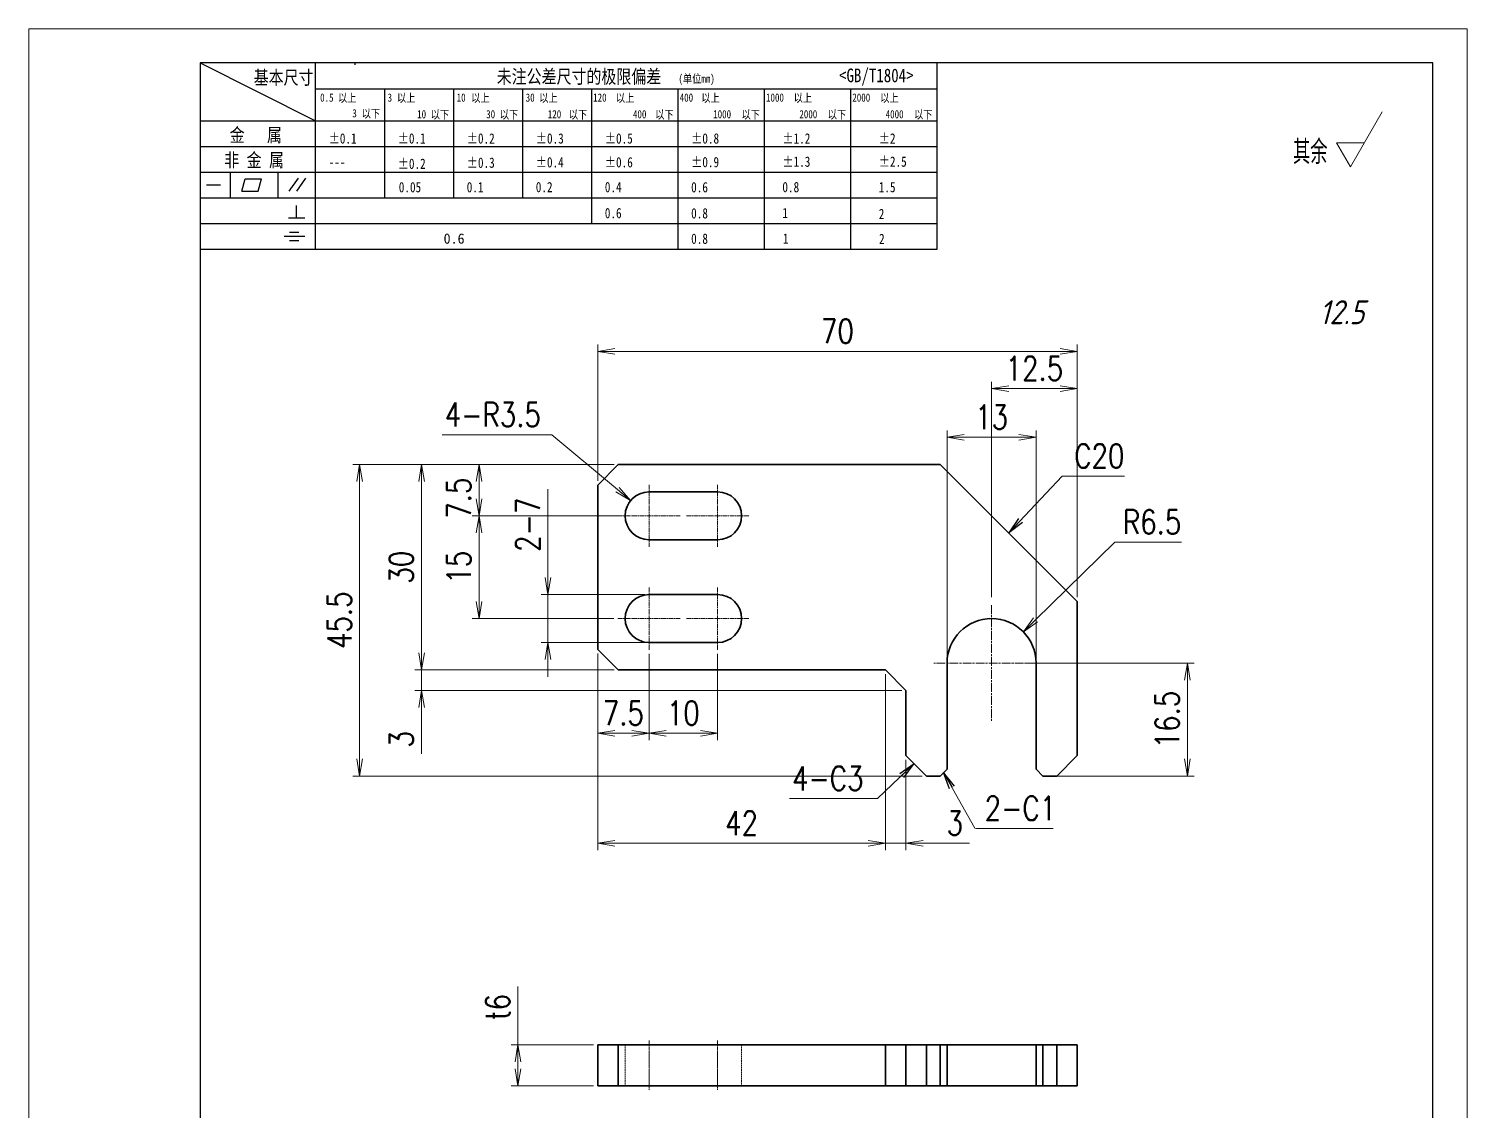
# Model space of a CAD drawing. Header units: millimetres. Extents: x -49992 to 104182, y -50696 to 36476.
# Drawn here: x -49571.8 to -49361.8, y 35798 to 35956 of the extents above; entities that cross this region are included whole.
import ezdxf
from ezdxf.enums import TextEntityAlignment as Align

# ---------------------------------------------------------------- set-up
doc = ezdxf.new("R2010")
doc.units = ezdxf.units.MM
doc.header["$LTSCALE"] = 0.5
for name, pattern in [('AM_ISO02W050x2', [3.75, 3, -0.75]), ('AM_ISO08W050x2', [9, 6, -0.75, 1.5, -0.75]), ('DOT2', [0.125, 0, -0.125])]:
    doc.linetypes.add(name, pattern=pattern)
for name, color, linetype, lineweight in [('中心线', 2, 'AM_ISO08W050x2', 18), ('图框', 7, 'Continuous', 18), ('标注线', 3, 'Continuous', 18), ('虚线', 1, 'AM_ISO02W050x2', 18)]:
    doc.layers.add(name, color=color, linetype=linetype, lineweight=lineweight)
doc.layers.add('图\\M+19E79\\M+195B6\\M+18E9A', color=7, linetype='Continuous')
doc.layers.add('打印-禁用', color=7, linetype='Continuous', lineweight=15, plot=False)
doc.styles.add('DIM', font='romans.shx', dxfattribs={"width": 0.8, "bigfont": 'bigfont.shx'})
doc.styles.add('国标', font='simfang.ttf', dxfattribs={"width": 0.8})
doc.styles.add('机械长仿宋', font='gbenor.shx', dxfattribs={"height": 1, "bigfont": 'gbcbig.shx'})
doc.dimstyles.new('DEH 1-1', dxfattribs={"dimtxt": 3.5, "dimasz": 2.5, "dimexe": 1, "dimexo": 0.625, "dimgap": 1.2, "dimtad": 1, "dimtoh": 1, "dimdsep": 46, "dimtxsty": 'DIM', "dimblk": 'OPEN', "dimcen": 0, "dimclrd": 8, "dimclre": 8, "dimclrt": 2, "dimazin": 2, "dimtfac": 0.5, "dimtmove": 0, "dimatfit": 3, "dimldrblk": 'OPEN', "dimfxl": 0, "dimtolj": 2, "dimlwd": 18, "dimlwe": 18, "dimarcsym": 0})
doc.dimstyles.new('DEH 1-1$0', dxfattribs={"dimtxt": 3.5, "dimasz": 2.5, "dimexe": 1, "dimexo": 0.625, "dimgap": 1.2, "dimtad": 1, "dimzin": 9, "dimdsep": 46, "dimtxsty": 'DIM', "dimblk": 'OPEN', "dimcen": 0, "dimclrd": 8, "dimclre": 8, "dimclrt": 2, "dimazin": 2, "dimtfac": 0.5, "dimtmove": 0, "dimatfit": 3, "dimldrblk": 'OPEN', "dimfxl": 0, "dimtolj": 2, "dimlwd": 18, "dimlwe": 18, "dimarcsym": 0})
doc.dimstyles.new('DEH 1-1$4', dxfattribs={"dimtxt": 3.5, "dimasz": 2.5, "dimexe": 1, "dimexo": 0.625, "dimgap": 1.2, "dimtad": 1, "dimtoh": 1, "dimdsep": 46, "dimtxsty": 'DIM', "dimblk": 'OPEN', "dimcen": 0, "dimclrd": 8, "dimclre": 8, "dimclrt": 2, "dimazin": 2, "dimtfac": 0.5, "dimtofl": 0, "dimtmove": 0, "dimatfit": 3, "dimldrblk": 'OPEN', "dimfxl": 0, "dimtolj": 2, "dimlwd": 18, "dimlwe": 18, "dimarcsym": 0})

# ---------------------------------------------------------------- blocks, each defined once
blk = doc.blocks.new('GZDEH零件A4图框V01版')
at = {"layer": '图\\M+19E79\\M+195B6\\M+18E9A', "linetype": 'Continuous'}
for p, q in [((25, 292), (25, 13.5)), ((205, 292), (25, 292)), ((205, 13.5), (205, 292))]:
    blk.add_line(p, q, dxfattribs=at)
at = {"layer": '图\\M+19E79\\M+195B6\\M+18E9A', "color": 9}
for p, q in [((25, 292), (41.88, 283.54)), ((41.88, 264.79), (41.88, 292)), ((47.66, 291.75), (47.66, 292)), ((132.6, 264.79), (132.6, 292)), ((41.88, 288.22), (132.6, 288.22)), ((51.96, 272.29), (51.96, 288.22)), ((62.04, 272.29), (62.04, 288.22)), ((72.12, 272.29), (72.12, 288.22)), ((82.2, 268.54), (82.2, 288.22)), ((94.8, 264.79), (94.8, 288.22)), ((107.4, 264.79), (107.4, 288.22)), ((120, 264.79), (120, 288.22)), ((25, 283.54), (132.6, 283.54)), ((25, 279.79), (132.6, 279.79)), ((25, 276.04), (132.6, 276.04)), ((29.43, 272.34), (29.43, 276.04)), ((36.42, 272.34), (36.42, 276.04)), ((38.03, 273.3), (39.36, 275.16)), ((39.11, 273.3), (40.45, 275.16)), ((25.94, 274.19), (28, 274.19)), ((31.1, 273.3), (31.58, 275.09)), ((31.1, 273.3), (33.51, 273.3)), ((31.58, 275.09), (33.99, 275.09)), ((33.51, 273.3), (33.99, 275.09)), ((25, 272.29), (132.6, 272.29)), ((39.09, 269.41), (39.09, 271.18)), ((37.93, 269.41), (40.32, 269.41)), ((25, 268.54), (132.6, 268.54)), ((38.08, 267.29), (39.43, 267.29)), ((25, 264.79), (132.6, 264.79)), ((37.3, 266.69), (40.28, 266.69)), ((38.08, 266.09), (39.44, 266.09))]:
    blk.add_line(p, q, dxfattribs=at)
at = {"layer": '打印-禁用', "linetype": 'Continuous'}
for p, q in [((0, 297), (0, 0)), ((210, 297), (0, 297)), ((210, 297), (210, 0))]:
    blk.add_line(p, q, dxfattribs=at)
at = {"layer": '图\\M+19E79\\M+195B6\\M+18E9A', "color": 9, "style": '国标', "width": 0.8}
for s, height, p in [('基本尺寸', 2, (32.84, 288.88)), ('未注公差尺寸的极限偏差', 2, (68.32, 289.02)), ('<GB/T1804>', 2, (118.29, 289.19)), ('30', 1.2, (72.55, 286.35)), ('金   属', 2, (29.33, 280.48)), ('±0.1', 1.5, (43.78, 280.23)), ('±0.1', 1.5, (53.86, 280.23)), ('±0.2', 1.5, (63.94, 280.23)), ('±0.3', 1.5, (74.02, 280.23)), ('±0.5', 1.5, (84.1, 280.23)), ('±0.8', 1.5, (96.7, 280.23)), ('±1.2', 1.5, (110.02, 280.23)), ('±2', 1.5, (124.09, 280.23)), ('非 金 属', 2, (28.53, 276.82)), ('---', 1.5, (43.78, 276.81)), ('±0.2', 1.5, (53.86, 276.54)), ('±0.3', 1.5, (63.94, 276.69)), ('±0.4', 1.5, (74.02, 276.75)), ('±0.6', 1.5, (84.1, 276.75)), ('±0.9', 1.5, (96.7, 276.78)), ('±1.3', 1.5, (110.02, 276.84)), ('±2.5', 1.5, (124.09, 276.85)), ('0.1', 1.5, (63.94, 273.12)), ('0.2', 1.5, (74.02, 273.13)), ('0.4', 1.5, (84.1, 273.13)), ('0.6', 1.5, (96.7, 273.11)), ('0.8', 1.5, (110.02, 273.13)), ('1.5', 1.5, (124.09, 273.12)), ('0.6', 1.5, (84.1, 269.33)), ('0.8', 1.5, (96.7, 269.3)), ('1', 1.5, (110.02, 269.34)), ('2', 1.5, (124.09, 269.2)), ('0.8', 1.5, (96.7, 265.59)), ('1', 1.5, (110.1, 265.6)), ('2', 1.5, (124.13, 265.57))]:
    blk.add_text(s, height=height, dxfattribs=at).set_placement(p)
at = {"layer": '图\\M+19E79\\M+195B6\\M+18E9A', "color": 9, "lineweight": 15, "style": '国标', "width": 0.8}
for s, p in [('0.5', (42.54, 286.35)), ('以上', (45.15, 286.3)), ('3', (52.39, 286.35)), ('以上', (53.76, 286.3)), ('10', (62.47, 286.35)), ('以上', (64.6, 286.3)), ('以上', (74.53, 286.3)), ('120', (82.39, 286.35)), ('以上', (85.72, 286.3)), ('400', (95.03, 286.35)), ('以上', (98.19, 286.3)), ('1000', (107.63, 286.35)), ('以上', (111.67, 286.3)), ('2000', (120.23, 286.35)), ('以上', (124.31, 286.3)), ('3', (47.24, 284.06)), ('以下', (48.61, 284.01)), ('10', (56.7, 283.92)), ('以下', (58.69, 283.87)), ('30', (66.78, 283.92)), ('以下', (68.77, 283.87)), ('120', (75.77, 283.92)), ('以下', (78.85, 283.87)), ('400', (88.21, 283.92)), ('以下', (91.45, 283.87)), ('1000', (99.92, 283.92)), ('以下', (104.05, 283.87)), ('2000', (112.5, 283.92)), ('以下', (116.65, 283.87)), ('4000', (125.1, 283.92)), ('以下', (129.25, 283.87))]:
    blk.add_text(s, height=1.2, dxfattribs=at).set_placement(p)
at = {"layer": '图\\M+19E79\\M+195B6\\M+18E9A', "color": 9, "lineweight": 13, "style": '国标'}
blk.add_text('0.6', height=1.5, dxfattribs=at).set_placement((60.56, 265.61))
at = {"layer": '图\\M+19E79\\M+195B6\\M+18E9A', "color": 9, "lineweight": 15, "insert": (94.85, 290.31), "char_height": 1.2, "width": 8.7957, "attachment_point": 1, "style": '国标'}
blk.add_mtext('(单位mm)', dxfattribs=at)
at = {"layer": '图\\M+19E79\\M+195B6\\M+18E9A', "color": 9, "insert": (54.02, 273.09), "char_height": 1.5, "width": 5.1982, "attachment_point": 7, "style": '国标'}
blk.add_mtext('0.05', dxfattribs=at)
blk = doc.blocks.new('DEH A4')
at = {"layer": '图框'}
blk.add_blockref('GZDEH零件A4图框V01版', (0, 0), dxfattribs=at)
blk = doc.blocks.new('FINISHER_TR')
at = {"layer": '标注线'}
for p, q in [((0, 0), (4.62, 8)), ((-2.02, 3.5), (0, 0)), ((2.02, 3.5), (-2.02, 3.5))]:
    blk.add_line(p, q, dxfattribs=at)
at = {"layer": '标注线', "color": 2, "style": '机械长仿宋', "oblique": 15}
blk.add_attdef('0.0', text='', height=3.5, dxfattribs=at).set_placement((2.03, -24.04), align=Align.BOTTOM_RIGHT)
blk = doc.blocks.new('其余12.5')
at = {"layer": '标注线'}
blk.add_blockref('FINISHER_TR', (0, 0), dxfattribs=at).add_auto_attribs({'0.0': '12.5'})
at = {"layer": '标注线', "color": 7, "linetype": 'DOT2', "style": '机械长仿宋'}
blk.add_text('其余', height=3.5, dxfattribs=at).set_placement((-8.38, 0.4))
blk = doc.blocks.new('_Open')
at = {"color": 0, "linetype": 'ByBlock', "lineweight": -2}
for p, q in [((-1, 0.167), (0, 0)), ((-1, -0.167), (0, 0)), ((0, 0), (-1, 0))]:
    blk.add_line(p, q, dxfattribs=at)
blk = doc.blocks.new('*D111')
at = {"layer": 'Defpoints', "color": 0, "transparency": 16777216}
for p in [(-49506.01, 35884.82), (-49485.74, 35884.82), (-49485.74, 35869.82)]:
    blk.add_point(p, dxfattribs=at)
at = {"layer": '标注线', "color": 8, "lineweight": 18, "transparency": 16777216}
for p, q in [((-49486.36, 35884.82), (-49507.01, 35884.82)), ((-49506.01, 35872.32), (-49506.01, 35882.32)), ((-49486.36, 35869.82), (-49507.01, 35869.82))]:
    blk.add_line(p, q, dxfattribs=at)
at = {"layer": '标注线', "color": 8, "lineweight": 18, "transparency": 16777216, "xscale": 2.5, "yscale": 2.5, "zscale": 2.5}
for p, rotation in [((-49506.01, 35884.82), 90), ((-49506.01, 35869.82), 270)]:
    blk.add_blockref('_Open', p, dxfattribs=dict(at, rotation=rotation))
at = {"layer": '标注线', "color": 2, "transparency": 16777216, "insert": (-49508.96, 35877.32), "char_height": 3.5, "attachment_point": 5, "rotation": 90, "style": 'DIM'}
blk.add_mtext('\\A2;15', dxfattribs=at)
blk = doc.blocks.new('*D112')
at = {"layer": 'Defpoints', "color": 0, "transparency": 16777216}
for p in [(-49495.96, 35873.32), (-49481.19, 35873.32), (-49481.19, 35866.32)]:
    blk.add_point(p, dxfattribs=at)
at = {"layer": '标注线', "color": 8, "lineweight": 18, "transparency": 16777216}
for p, q in [((-49495.96, 35875.82), (-49495.96, 35888.72)), ((-49481.81, 35873.32), (-49496.96, 35873.32)), ((-49495.96, 35866.32), (-49495.96, 35873.32)), ((-49481.81, 35866.32), (-49496.96, 35866.32)), ((-49495.96, 35863.82), (-49495.96, 35861.32))]:
    blk.add_line(p, q, dxfattribs=at)
at = {"layer": '标注线', "color": 8, "lineweight": 18, "transparency": 16777216, "xscale": 2.5, "yscale": 2.5, "zscale": 2.5}
for p, rotation in [((-49495.96, 35873.32), 270), ((-49495.96, 35866.32), 90)]:
    blk.add_blockref('_Open', p, dxfattribs=dict(at, rotation=rotation))
at = {"layer": '标注线', "color": 2, "transparency": 16777216, "insert": (-49498.91, 35883.52), "char_height": 3.5, "attachment_point": 5, "rotation": 90, "style": 'DIM'}
blk.add_mtext('\\A2;{\\Fromans,bigfont|c134;2-}7', dxfattribs=at)
blk = doc.blocks.new('*D113')
at = {"layer": 'Defpoints', "color": 0, "transparency": 16777216}
for p in [(-49514.41, 35892.32), (-49485.69, 35892.32), (-49485.69, 35862.32)]:
    blk.add_point(p, dxfattribs=at)
at = {"layer": '标注线', "color": 8, "lineweight": 18, "transparency": 16777216}
for p, q in [((-49486.31, 35892.32), (-49515.41, 35892.32)), ((-49514.41, 35864.82), (-49514.41, 35889.82)), ((-49486.31, 35862.32), (-49515.41, 35862.32))]:
    blk.add_line(p, q, dxfattribs=at)
at = {"layer": '标注线', "color": 8, "lineweight": 18, "transparency": 16777216, "xscale": 2.5, "yscale": 2.5, "zscale": 2.5}
for p, rotation in [((-49514.41, 35892.32), 90), ((-49514.41, 35862.32), 270)]:
    blk.add_blockref('_Open', p, dxfattribs=dict(at, rotation=rotation))
at = {"layer": '标注线', "color": 2, "transparency": 16777216, "insert": (-49517.36, 35877.32), "char_height": 3.5, "attachment_point": 5, "rotation": 90, "style": 'DIM'}
blk.add_mtext('\\A2;30', dxfattribs=at)
blk = doc.blocks.new('*D114')
at = {"layer": 'Defpoints', "color": 0, "transparency": 16777216}
for p in [(-49523.45, 35892.32), (-49485.69, 35892.32), (-49440.69, 35846.82)]:
    blk.add_point(p, dxfattribs=at)
at = {"layer": '标注线', "color": 8, "lineweight": 18, "transparency": 16777216}
for p, q in [((-49486.31, 35892.32), (-49524.45, 35892.32)), ((-49523.45, 35849.32), (-49523.45, 35889.82)), ((-49441.31, 35846.82), (-49524.45, 35846.82))]:
    blk.add_line(p, q, dxfattribs=at)
at = {"layer": '标注线', "color": 8, "lineweight": 18, "transparency": 16777216, "xscale": 2.5, "yscale": 2.5, "zscale": 2.5}
for p, rotation in [((-49523.45, 35892.32), 90), ((-49523.45, 35846.82), 270)]:
    blk.add_blockref('_Open', p, dxfattribs=dict(at, rotation=rotation))
at = {"layer": '标注线', "color": 2, "transparency": 16777216, "insert": (-49526.4, 35869.57), "char_height": 3.5, "attachment_point": 5, "rotation": 90, "style": 'DIM'}
blk.add_mtext('\\A2;45.5', dxfattribs=at)
blk = doc.blocks.new('*D115')
at = {"layer": 'Defpoints', "color": 0, "transparency": 16777216}
for p in [(-49426.76, 35863.32), (-49402.6, 35863.32), (-49422.69, 35846.82)]:
    blk.add_point(p, dxfattribs=at)
at = {"layer": '标注线', "color": 8, "lineweight": 18, "transparency": 16777216}
for p, q in [((-49426.14, 35863.32), (-49401.6, 35863.32)), ((-49402.6, 35849.32), (-49402.6, 35860.82)), ((-49422.06, 35846.82), (-49401.6, 35846.82))]:
    blk.add_line(p, q, dxfattribs=at)
at = {"layer": '标注线', "color": 8, "lineweight": 18, "transparency": 16777216, "xscale": 2.5, "yscale": 2.5, "zscale": 2.5}
for p, rotation in [((-49402.6, 35863.32), 90), ((-49402.6, 35846.82), 270)]:
    blk.add_blockref('_Open', p, dxfattribs=dict(at, rotation=rotation))
at = {"layer": '标注线', "color": 2, "transparency": 16777216, "insert": (-49405.55, 35855.07), "char_height": 3.5, "attachment_point": 5, "rotation": 90, "style": 'DIM'}
blk.add_mtext('\\A2;16.5', dxfattribs=at)
blk = doc.blocks.new('*D116')
at = {"layer": 'Defpoints', "color": 0, "transparency": 16777216}
for p in [(-49488.69, 35908.84), (-49488.69, 35889.32), (-49418.69, 35872.32)]:
    blk.add_point(p, dxfattribs=at)
at = {"layer": '标注线', "color": 8, "lineweight": 18, "transparency": 16777216}
for p, q in [((-49488.69, 35889.95), (-49488.69, 35909.84)), ((-49421.19, 35908.84), (-49486.19, 35908.84)), ((-49418.69, 35872.95), (-49418.69, 35909.84))]:
    blk.add_line(p, q, dxfattribs=at)
at = {"layer": '标注线', "color": 8, "lineweight": 18, "transparency": 16777216, "xscale": 2.5, "yscale": 2.5, "zscale": 2.5, "rotation": 180}
blk.add_blockref('_Open', (-49488.69, 35908.84), dxfattribs=at)
at = {"layer": '标注线', "color": 8, "lineweight": 18, "transparency": 16777216, "xscale": 2.5, "yscale": 2.5, "zscale": 2.5}
blk.add_blockref('_Open', (-49418.69, 35908.84), dxfattribs=at)
at = {"layer": '标注线', "color": 2, "transparency": 16777216, "insert": (-49453.69, 35911.79), "char_height": 3.5, "attachment_point": 5, "style": 'DIM'}
blk.add_mtext('\\A2;70', dxfattribs=at)
blk = doc.blocks.new('*D117')
at = {"layer": 'Defpoints', "color": 0, "transparency": 16777216}
for p in [(-49424.69, 35896.3), (-49437.69, 35863.32), (-49424.69, 35863.32)]:
    blk.add_point(p, dxfattribs=at)
at = {"layer": '标注线', "color": 8, "lineweight": 18, "transparency": 16777216}
for p, q in [((-49437.69, 35863.95), (-49437.69, 35897.3)), ((-49435.19, 35896.3), (-49427.19, 35896.3)), ((-49424.69, 35863.95), (-49424.69, 35897.3))]:
    blk.add_line(p, q, dxfattribs=at)
at = {"layer": '标注线', "color": 8, "lineweight": 18, "transparency": 16777216, "xscale": 2.5, "yscale": 2.5, "zscale": 2.5, "rotation": 180}
blk.add_blockref('_Open', (-49437.69, 35896.3), dxfattribs=at)
at = {"layer": '标注线', "color": 8, "lineweight": 18, "transparency": 16777216, "xscale": 2.5, "yscale": 2.5, "zscale": 2.5}
blk.add_blockref('_Open', (-49424.69, 35896.3), dxfattribs=at)
at = {"layer": '标注线', "color": 2, "transparency": 16777216, "insert": (-49431.19, 35899.25), "char_height": 3.5, "attachment_point": 5, "style": 'DIM'}
blk.add_mtext('\\A2;13', dxfattribs=at)
blk = doc.blocks.new('*D118')
at = {"layer": 'Defpoints', "color": 0, "transparency": 16777216}
for p in [(-49426.55, 35867.88), (-49431.19, 35863.32)]:
    blk.add_point(p, dxfattribs=at)
at = {"layer": '标注线', "color": 8, "lineweight": 18, "transparency": 16777216}
for p, q in [((-49413.21, 35880.98), (-49424.77, 35869.63)), ((-49403.48, 35880.98), (-49413.21, 35880.98))]:
    blk.add_line(p, q, dxfattribs=at)
at = {"layer": '标注线', "color": 8, "lineweight": 18, "transparency": 16777216, "xscale": 2.5, "yscale": 2.5, "zscale": 2.5, "rotation": 224.5009175581321}
blk.add_blockref('_Open', (-49426.55, 35867.88), dxfattribs=at)
at = {"layer": '标注线', "color": 2, "transparency": 16777216, "insert": (-49407.75, 35883.93), "char_height": 3.5, "attachment_point": 5, "style": 'DIM'}
blk.add_mtext('\\A2;R6.5', dxfattribs=at)
blk = doc.blocks.new('*D119')
at = {"layer": 'Defpoints', "color": 0, "transparency": 16777216}
for p in [(-49488.69, 35865.32), (-49481.19, 35865.27), (-49481.19, 35853.07)]:
    blk.add_point(p, dxfattribs=at)
at = {"layer": '标注线', "color": 8, "lineweight": 18, "transparency": 16777216}
for p, q in [((-49488.69, 35864.7), (-49488.69, 35852.07)), ((-49481.19, 35864.65), (-49481.19, 35852.07)), ((-49486.19, 35853.07), (-49483.69, 35853.07))]:
    blk.add_line(p, q, dxfattribs=at)
at = {"layer": '标注线', "color": 8, "lineweight": 18, "transparency": 16777216, "xscale": 2.5, "yscale": 2.5, "zscale": 2.5, "rotation": 180}
blk.add_blockref('_Open', (-49488.69, 35853.07), dxfattribs=at)
at = {"layer": '标注线', "color": 8, "lineweight": 18, "transparency": 16777216, "xscale": 2.5, "yscale": 2.5, "zscale": 2.5}
blk.add_blockref('_Open', (-49481.19, 35853.07), dxfattribs=at)
at = {"layer": '标注线', "color": 2, "transparency": 16777216, "insert": (-49484.94, 35856.02), "char_height": 3.5, "attachment_point": 5, "style": 'DIM'}
blk.add_mtext('\\A2;7.5', dxfattribs=at)
blk = doc.blocks.new('*D120')
at = {"layer": 'Defpoints', "color": 0, "transparency": 16777216}
for p in [(-49481.19, 35865.27), (-49471.19, 35865.27), (-49471.19, 35853.07)]:
    blk.add_point(p, dxfattribs=at)
at = {"layer": '标注线', "color": 8, "lineweight": 18, "transparency": 16777216}
for p, q in [((-49481.19, 35864.65), (-49481.19, 35852.07)), ((-49471.19, 35864.65), (-49471.19, 35852.07)), ((-49478.69, 35853.07), (-49473.69, 35853.07))]:
    blk.add_line(p, q, dxfattribs=at)
at = {"layer": '标注线', "color": 8, "lineweight": 18, "transparency": 16777216, "xscale": 2.5, "yscale": 2.5, "zscale": 2.5, "rotation": 180}
blk.add_blockref('_Open', (-49481.19, 35853.07), dxfattribs=at)
at = {"layer": '标注线', "color": 8, "lineweight": 18, "transparency": 16777216, "xscale": 2.5, "yscale": 2.5, "zscale": 2.5}
blk.add_blockref('_Open', (-49471.19, 35853.07), dxfattribs=at)
at = {"layer": '标注线', "color": 2, "transparency": 16777216, "insert": (-49476.19, 35856.02), "char_height": 3.5, "attachment_point": 5, "style": 'DIM'}
blk.add_mtext('\\A2;10', dxfattribs=at)
blk = doc.blocks.new('*D121')
at = {"layer": 'Defpoints', "color": 0, "transparency": 16777216}
for p in [(-49488.69, 35864.7), (-49446.69, 35862.32), (-49446.69, 35837)]:
    blk.add_point(p, dxfattribs=at)
at = {"layer": '标注线', "color": 8, "lineweight": 18, "transparency": 16777216}
for p, q in [((-49488.69, 35864.07), (-49488.69, 35836)), ((-49446.69, 35861.7), (-49446.69, 35836)), ((-49486.19, 35837), (-49449.19, 35837))]:
    blk.add_line(p, q, dxfattribs=at)
at = {"layer": '标注线', "color": 8, "lineweight": 18, "transparency": 16777216, "xscale": 2.5, "yscale": 2.5, "zscale": 2.5, "rotation": 180}
blk.add_blockref('_Open', (-49488.69, 35837), dxfattribs=at)
at = {"layer": '标注线', "color": 8, "lineweight": 18, "transparency": 16777216, "xscale": 2.5, "yscale": 2.5, "zscale": 2.5}
blk.add_blockref('_Open', (-49446.69, 35837), dxfattribs=at)
at = {"layer": '标注线', "color": 2, "transparency": 16777216, "insert": (-49467.69, 35839.95), "char_height": 3.5, "attachment_point": 5, "style": 'DIM'}
blk.add_mtext('\\A2;42', dxfattribs=at)
blk = doc.blocks.new('*D122')
at = {"layer": 'Defpoints', "color": 0, "transparency": 16777216}
for p in [(-49446.69, 35862.32), (-49443.69, 35849.82), (-49443.69, 35837)]:
    blk.add_point(p, dxfattribs=at)
at = {"layer": '标注线', "color": 8, "lineweight": 18, "transparency": 16777216}
for p, q in [((-49446.69, 35861.7), (-49446.69, 35836)), ((-49443.69, 35849.2), (-49443.69, 35836)), ((-49449.19, 35837), (-49451.69, 35837)), ((-49446.69, 35837), (-49443.69, 35837)), ((-49441.19, 35837), (-49434.42, 35837))]:
    blk.add_line(p, q, dxfattribs=at)
at = {"layer": '标注线', "color": 8, "lineweight": 18, "transparency": 16777216, "xscale": 2.5, "yscale": 2.5, "zscale": 2.5}
blk.add_blockref('_Open', (-49446.69, 35837), dxfattribs=at)
at = {"layer": '标注线', "color": 8, "lineweight": 18, "transparency": 16777216, "xscale": 2.5, "yscale": 2.5, "zscale": 2.5, "rotation": 180}
blk.add_blockref('_Open', (-49443.69, 35837), dxfattribs=at)
at = {"layer": '标注线', "color": 2, "transparency": 16777216, "insert": (-49436.55, 35839.95), "char_height": 3.5, "attachment_point": 5, "style": 'DIM'}
blk.add_mtext('\\A2;3', dxfattribs=at)
blk = doc.blocks.new('*D123')
at = {"layer": 'Defpoints', "color": 0, "transparency": 16777216}
for p in [(-49485.69, 35862.32), (-49514.41, 35859.32), (-49443.69, 35859.32)]:
    blk.add_point(p, dxfattribs=at)
at = {"layer": '标注线', "color": 8, "lineweight": 18, "transparency": 16777216}
for p, q in [((-49514.41, 35864.82), (-49514.41, 35867.32)), ((-49486.31, 35862.32), (-49515.41, 35862.32)), ((-49514.41, 35862.32), (-49514.41, 35859.32)), ((-49444.31, 35859.32), (-49515.41, 35859.32)), ((-49514.41, 35856.82), (-49514.41, 35850.05))]:
    blk.add_line(p, q, dxfattribs=at)
at = {"layer": '标注线', "color": 8, "lineweight": 18, "transparency": 16777216, "xscale": 2.5, "yscale": 2.5, "zscale": 2.5}
for p, rotation in [((-49514.41, 35862.32), 270), ((-49514.41, 35859.32), 90)]:
    blk.add_blockref('_Open', p, dxfattribs=dict(at, rotation=rotation))
at = {"layer": '标注线', "color": 2, "transparency": 16777216, "insert": (-49517.36, 35852.19), "char_height": 3.5, "attachment_point": 5, "rotation": 90, "style": 'DIM'}
blk.add_mtext('\\A2;3', dxfattribs=at)
blk = doc.blocks.new('*D124')
at = {"layer": 'Defpoints', "color": 0, "transparency": 16777216}
for p in [(-49485.69, 35892.32), (-49506.02, 35884.82), (-49484.69, 35884.82)]:
    blk.add_point(p, dxfattribs=at)
at = {"layer": '标注线', "color": 8, "lineweight": 18, "transparency": 16777216}
for p, q in [((-49486.31, 35892.32), (-49507.02, 35892.32)), ((-49506.02, 35889.82), (-49506.02, 35887.32)), ((-49485.31, 35884.82), (-49507.02, 35884.82))]:
    blk.add_line(p, q, dxfattribs=at)
at = {"layer": '标注线', "color": 8, "lineweight": 18, "transparency": 16777216, "xscale": 2.5, "yscale": 2.5, "zscale": 2.5}
for p, rotation in [((-49506.02, 35892.32), 90), ((-49506.02, 35884.82), 270)]:
    blk.add_blockref('_Open', p, dxfattribs=dict(at, rotation=rotation))
at = {"layer": '标注线', "color": 2, "transparency": 16777216, "insert": (-49508.97, 35887.39), "char_height": 3.5, "attachment_point": 5, "rotation": 90, "style": 'DIM'}
blk.add_mtext('\\A2;7.5', dxfattribs=at)
blk = doc.blocks.new('*D125')
at = {"layer": 'Defpoints', "color": 0, "transparency": 16777216}
for p in [(-49431.19, 35903.4), (-49431.19, 35872.32), (-49418.69, 35872.32)]:
    blk.add_point(p, dxfattribs=at)
at = {"layer": '标注线', "color": 8, "lineweight": 18, "transparency": 16777216}
for p, q in [((-49431.19, 35872.95), (-49431.19, 35904.4)), ((-49418.69, 35872.95), (-49418.69, 35904.4)), ((-49421.19, 35903.4), (-49428.69, 35903.4))]:
    blk.add_line(p, q, dxfattribs=at)
at = {"layer": '标注线', "color": 8, "lineweight": 18, "transparency": 16777216, "xscale": 2.5, "yscale": 2.5, "zscale": 2.5, "rotation": 180}
blk.add_blockref('_Open', (-49431.19, 35903.4), dxfattribs=at)
at = {"layer": '标注线', "color": 8, "lineweight": 18, "transparency": 16777216, "xscale": 2.5, "yscale": 2.5, "zscale": 2.5}
blk.add_blockref('_Open', (-49418.69, 35903.4), dxfattribs=at)
at = {"layer": '标注线', "color": 2, "transparency": 16777216, "insert": (-49424.94, 35906.35), "char_height": 3.5, "attachment_point": 5, "style": 'DIM'}
blk.add_mtext('\\A2;12.5', dxfattribs=at)
blk = doc.blocks.new('*D126')
at = {"layer": 'Defpoints', "color": 0, "transparency": 16777216}
for p in [(-49500.33, 35807.58), (-49488.69, 35807.58), (-49488.69, 35801.58)]:
    blk.add_point(p, dxfattribs=at)
at = {"layer": '标注线', "color": 8, "lineweight": 18, "transparency": 16777216}
for p, q in [((-49500.33, 35807.58), (-49500.33, 35816.08)), ((-49489.31, 35807.58), (-49501.33, 35807.58)), ((-49500.33, 35804.08), (-49500.33, 35805.08)), ((-49489.31, 35801.58), (-49501.33, 35801.58))]:
    blk.add_line(p, q, dxfattribs=at)
at = {"layer": '标注线', "color": 8, "lineweight": 18, "transparency": 16777216, "xscale": 2.5, "yscale": 2.5, "zscale": 2.5}
for p, rotation in [((-49500.33, 35807.58), 90), ((-49500.33, 35801.58), 270)]:
    blk.add_blockref('_Open', p, dxfattribs=dict(at, rotation=rotation))
at = {"layer": '标注线', "color": 2, "transparency": 16777216, "insert": (-49503.28, 35813.08), "char_height": 3.5, "attachment_point": 5, "rotation": 90, "style": 'DIM'}
blk.add_mtext('\\A2;t6', dxfattribs=at)
blk = doc.blocks.new('*D127')
at = {"layer": 'Defpoints', "color": 0, "transparency": 16777216}
for p in [(-49483.88, 35887.06), (-49481.19, 35884.82)]:
    blk.add_point(p, dxfattribs=at)
at = {"layer": '标注线', "color": 8, "lineweight": 18, "transparency": 16777216}
for p, q in [((-49511.4, 35896.65), (-49495.4, 35896.65)), ((-49495.4, 35896.65), (-49485.8, 35888.66))]:
    blk.add_line(p, q, dxfattribs=at)
at = {"layer": '标注线', "color": 8, "lineweight": 18, "transparency": 16777216, "xscale": 2.5, "yscale": 2.5, "zscale": 2.5, "rotation": 320.2316840059234}
blk.add_blockref('_Open', (-49483.88, 35887.06), dxfattribs=at)
at = {"layer": '标注线', "color": 2, "transparency": 16777216, "insert": (-49504, 35899.6), "char_height": 3.5, "attachment_point": 5, "style": 'DIM'}
blk.add_mtext('\\A2;{\\Fromans,bigfont|c134;4-}R3.5', dxfattribs=at)

msp = doc.modelspace()

# ---------------------------------------------------------------- linework, layer by layer
at = {"color": 7, "lineweight": 35, "ltscale": 0.106066}
for p, q in [((-49488.686, 35889.321), (-49485.686, 35892.321)), ((-49488.686, 35865.321), (-49485.686, 35862.321)), ((-49443.686, 35859.321), (-49446.686, 35862.321)), ((-49440.686, 35846.821), (-49443.686, 35849.821)), ((-49421.686, 35846.821), (-49418.686, 35849.821))]:
    msp.add_line(p, q, dxfattribs=at)
at = {"color": 7, "lineweight": 35}
for p, q in [((-49485.686, 35892.321), (-49438.686, 35892.321)), ((-49438.686, 35892.321), (-49418.686, 35872.321)), ((-49488.686, 35889.321), (-49488.686, 35865.321)), ((-49418.686, 35849.821), (-49418.686, 35872.321)), ((-49446.686, 35862.321), (-49485.686, 35862.321)), ((-49446.686, 35807.58), (-49485.686, 35807.58)), ((-49446.686, 35801.58), (-49485.686, 35801.58))]:
    msp.add_line(p, q, dxfattribs=at)
at = {"color": 7, "lineweight": 35, "ltscale": 0.25}
for p, q in [((-49471.186, 35888.321), (-49481.186, 35888.321)), ((-49481.186, 35881.321), (-49471.186, 35881.321)), ((-49471.186, 35873.321), (-49481.186, 35873.321)), ((-49481.186, 35866.321), (-49471.186, 35866.321))]:
    msp.add_line(p, q, dxfattribs=at)
at = {"color": 7, "lineweight": 35, "ltscale": 0.3875}
for p, q in [((-49437.686, 35863.321), (-49437.686, 35847.821)), ((-49424.686, 35863.321), (-49424.686, 35847.821))]:
    msp.add_line(p, q, dxfattribs=at)
at = {"color": 7, "lineweight": 35, "ltscale": 0.2375}
msp.add_line((-49443.686, 35859.321), (-49443.686, 35849.821), dxfattribs=at)
at = {"color": 7, "lineweight": 35, "ltscale": 0.035355}
for p, q in [((-49438.686, 35846.821), (-49437.686, 35847.821)), ((-49423.686, 35846.821), (-49424.686, 35847.821))]:
    msp.add_line(p, q, dxfattribs=at)
at = {"color": 7, "lineweight": 35, "ltscale": 0.05}
for p, q in [((-49440.686, 35846.821), (-49438.686, 35846.821)), ((-49423.686, 35846.821), (-49421.686, 35846.821)), ((-49440.686, 35807.58), (-49438.686, 35807.58)), ((-49423.686, 35807.58), (-49421.686, 35807.58)), ((-49438.686, 35801.58), (-49440.686, 35801.58)), ((-49421.686, 35801.58), (-49423.686, 35801.58))]:
    msp.add_line(p, q, dxfattribs=at)
at = {"color": 7, "lineweight": 35, "ltscale": 0.15}
for p, q in [((-49488.686, 35801.58), (-49488.686, 35807.58)), ((-49485.686, 35801.58), (-49485.686, 35807.58)), ((-49446.686, 35807.58), (-49446.686, 35801.58)), ((-49443.686, 35807.58), (-49443.686, 35801.58)), ((-49440.686, 35807.58), (-49440.686, 35801.58)), ((-49438.686, 35807.58), (-49438.686, 35801.58)), ((-49437.686, 35807.58), (-49437.686, 35801.58)), ((-49424.686, 35807.58), (-49424.686, 35801.58)), ((-49423.686, 35807.58), (-49423.686, 35801.58)), ((-49421.686, 35801.58), (-49421.686, 35807.58)), ((-49418.686, 35801.58), (-49418.686, 35807.58))]:
    msp.add_line(p, q, dxfattribs=at)
at = {"color": 7, "lineweight": 35, "ltscale": 0.075}
for p, q in [((-49488.686, 35807.58), (-49485.686, 35807.58)), ((-49443.686, 35807.58), (-49446.686, 35807.58)), ((-49440.686, 35807.58), (-49443.686, 35807.58)), ((-49421.686, 35807.58), (-49418.686, 35807.58)), ((-49488.686, 35801.58), (-49485.686, 35801.58)), ((-49443.686, 35801.58), (-49446.686, 35801.58)), ((-49440.686, 35801.58), (-49443.686, 35801.58)), ((-49421.686, 35801.58), (-49418.686, 35801.58))]:
    msp.add_line(p, q, dxfattribs=at)
at = {"color": 7, "lineweight": 35, "ltscale": 0.025}
for p, q in [((-49438.686, 35807.58), (-49437.686, 35807.58)), ((-49423.686, 35807.58), (-49424.686, 35807.58)), ((-49438.686, 35801.58), (-49437.686, 35801.58)), ((-49423.686, 35801.58), (-49424.686, 35801.58))]:
    msp.add_line(p, q, dxfattribs=at)
at = {"color": 7, "lineweight": 35, "ltscale": 0.325}
for p, q in [((-49437.686, 35807.58), (-49424.686, 35807.58)), ((-49437.686, 35801.58), (-49424.686, 35801.58))]:
    msp.add_line(p, q, dxfattribs=at)
at = {"color": 7, "lineweight": 35}
for centre, radius, start, end in [((-49481.186, 35884.821), 3.5, 90, 270), ((-49471.186, 35884.821), 3.5, 270, 90), ((-49481.186, 35869.821), 3.5, 90, 270), ((-49471.186, 35869.821), 3.5, 270, 90), ((-49431.186, 35863.321), 6.5, 0, 180)]:
    msp.add_arc(centre, radius, start, end, dxfattribs=at)
at = {"layer": '中心线', "ltscale": 0.227502}
for p, q in [((-49481.186, 35889.371), (-49481.186, 35880.271)), ((-49471.186, 35889.371), (-49471.186, 35880.271)), ((-49481.186, 35874.371), (-49481.186, 35865.271)), ((-49471.186, 35874.371), (-49471.186, 35865.271))]:
    msp.add_line(p, q, dxfattribs=at)
at = {"layer": '中心线', "ltscale": 0.227499}
for p, q in [((-49476.636, 35884.821), (-49485.736, 35884.821)), ((-49466.636, 35884.821), (-49475.736, 35884.821)), ((-49476.636, 35869.821), (-49485.736, 35869.821)), ((-49466.636, 35869.821), (-49475.736, 35869.821))]:
    msp.add_line(p, q, dxfattribs=at)
at = {"layer": '中心线', "ltscale": 0.422498}
msp.add_line((-49431.186, 35871.771), (-49431.186, 35854.871), dxfattribs=at)
at = {"layer": '中心线', "ltscale": 0.422501}
msp.add_line((-49422.736, 35863.321), (-49439.636, 35863.321), dxfattribs=at)
at = {"layer": '中心线', "ltscale": 0.180015}
for p, q in [((-49481.186, 35808.181), (-49481.186, 35800.98)), ((-49471.186, 35808.181), (-49471.186, 35800.98))]:
    msp.add_line(p, q, dxfattribs=at)
at = {"layer": '虚线', "ltscale": 0.15}
for p, q in [((-49485.686, 35801.58), (-49485.686, 35807.58)), ((-49484.686, 35807.58), (-49484.686, 35801.58)), ((-49484.686, 35807.58), (-49484.686, 35801.58)), ((-49481.186, 35801.58), (-49481.186, 35807.58)), ((-49481.186, 35801.58), (-49481.186, 35807.58)), ((-49481.186, 35801.58), (-49481.186, 35807.58)), ((-49481.186, 35801.58), (-49481.186, 35807.58)), ((-49471.186, 35801.58), (-49471.186, 35807.58)), ((-49471.186, 35801.58), (-49471.186, 35807.58)), ((-49471.186, 35801.58), (-49471.186, 35807.58)), ((-49471.186, 35801.58), (-49471.186, 35807.58)), ((-49467.686, 35807.58), (-49467.686, 35801.58)), ((-49467.686, 35807.58), (-49467.686, 35801.58)), ((-49438.686, 35801.58), (-49438.686, 35807.58))]:
    msp.add_line(p, q, dxfattribs=at)

# ---------------------------------------------------------------- block references
at = {"layer": '图框'}
msp.add_blockref('DEH A4', (-49571.75, 35658.955), dxfattribs=at)
at = {"layer": '标注线'}
msp.add_blockref('其余12.5', (-49378.807, 35935.798), dxfattribs=at)

# ---------------------------------------------------------------- texts
at = {"layer": '标注线', "color": 2, "char_height": 3.5, "width": 15.1608, "style": 'DIM'}
for s, insert, attachment_point in [('\\A2;{\\Fromans,bigfont|c134;C}20', (-49419.12, 35891.807), 7), ('\\A2;{\\Fromans,bigfont|c134;4}-C3', (-49449.883, 35844.716), 9), ('\\A2;2-C1', (-49432.198, 35840.369), 7)]:
    msp.add_mtext(s, dxfattribs=dict(at, insert=insert, attachment_point=attachment_point))

# ---------------------------------------------------------------- dimensions: what is measured, and where the dimension line sits
at = {"layer": '标注线'}
for base, p1, p2, picture, middle in [((-49488.686, 35908.842), (-49418.686, 35872.321), (-49488.686, 35889.321), '*D116', (-49453.686, 35908.842)), ((-49481.186, 35853.072), (-49488.686, 35865.321), (-49481.186, 35865.271), '*D119', (-49484.936, 35853.072))]:
    dim = msp.add_linear_dim(base=base, p1=p1, p2=p2, dimstyle='DEH 1-1$0', dxfattribs=at)
    dim.commit()
    dim.dimension.update_dxf_attribs({"geometry": picture, "text_midpoint": middle, "dimtype": 160})
for base, p1, p2, picture, middle in [((-49431.186, 35903.399), (-49418.686, 35872.321), (-49431.186, 35872.321), '*D125', (-49424.936, 35906.349)), ((-49424.686, 35896.304), (-49437.686, 35863.321), (-49424.686, 35863.32), '*D117', (-49431.186, 35899.254)), ((-49446.686, 35836.997), (-49488.686, 35864.696), (-49446.686, 35862.321), '*D121', (-49467.686, 35839.947)), ((-49471.186, 35853.072), (-49481.186, 35865.271), (-49471.186, 35865.271), '*D120', (-49476.186, 35856.022)), ((-49443.686, 35836.997), (-49446.686, 35862.321), (-49443.686, 35849.821), '*D122', (-49436.552, 35839.947))]:
    dim = msp.add_linear_dim(base=base, p1=p1, p2=p2, dimstyle='DEH 1-1$0', dxfattribs=at)
    dim.commit()
    dim.dimension.update_dxf_attribs({"geometry": picture, "text_midpoint": middle})
dim = msp.add_radius_dim(center=(-49481.186, 35884.821), mpoint=(-49483.876, 35887.059), text='{\\Fromans,bigfont|c134;4-}<>', dimstyle='DEH 1-1$4', dxfattribs=at)
dim.commit()
dim.dimension.update_dxf_attribs({"geometry": '*D127', "text_midpoint": (-49503.999, 35896.649), "dimtype": 164})
for base, p1, p2, picture, middle in [((-49523.449, 35892.321), (-49440.686, 35846.821), (-49485.686, 35892.321), '*D114', (-49526.399, 35869.571)), ((-49514.411, 35892.321), (-49485.686, 35862.321), (-49485.686, 35892.321), '*D113', (-49517.361, 35877.321)), ((-49506.013, 35884.821), (-49485.736, 35869.821), (-49485.736, 35884.821), '*D111', (-49508.963, 35877.321)), ((-49514.411, 35859.321), (-49485.686, 35862.321), (-49443.686, 35859.321), '*D123', (-49517.361, 35852.187)), ((-49402.605, 35863.321), (-49422.686, 35846.821), (-49426.761, 35863.321), '*D115', (-49405.555, 35855.071))]:
    dim = msp.add_linear_dim(base=base, p1=p1, p2=p2, angle=90, dimstyle='DEH 1-1$0', dxfattribs=at)
    dim.commit()
    dim.dimension.update_dxf_attribs({"geometry": picture, "text_midpoint": middle})
dim = msp.add_linear_dim(base=(-49506.025, 35884.821), p1=(-49485.686, 35892.321), p2=(-49484.686, 35884.821), angle=90, dimstyle='DEH 1-1$0', dxfattribs=at)
dim.commit()
dim.dimension.update_dxf_attribs({"geometry": '*D124', "text_midpoint": (-49506.025, 35887.388), "dimtype": 160})
dim = msp.add_linear_dim(base=(-49495.955, 35873.321), p1=(-49481.186, 35866.321), p2=(-49481.186, 35873.321), angle=90, text='{\\Fromans,bigfont|c134;2-}<>', dimstyle='DEH 1-1$0', dxfattribs=at)
dim.commit()
dim.dimension.update_dxf_attribs({"geometry": '*D112', "text_midpoint": (-49498.905, 35883.521)})
dim = msp.add_radius_dim(center=(-49431.186, 35863.321), mpoint=(-49426.55, 35867.877), dimstyle='DEH 1-1$4', dxfattribs=at)
dim.commit()
dim.dimension.update_dxf_attribs({"geometry": '*D118', "text_midpoint": (-49407.747, 35880.983), "dimtype": 164})
dim = msp.add_linear_dim(base=(-49500.33, 35807.58), p1=(-49488.686, 35801.58), p2=(-49488.686, 35807.58), angle=90, dimstyle='DEH 1-1$0', override={"dimpost": 't<>'}, dxfattribs=at)
dim.commit()
dim.dimension.update_dxf_attribs({"geometry": '*D126', "text_midpoint": (-49503.28, 35813.08)})

# ---------------------------------------------------------------- leaders
at = {"layer": '标注线', "annotation_type": 0, "has_hookline": 1}
for points, hookline_direction, text_width in [([(-49428.686, 35882.321), (-49420.888, 35890.612), (-49420.32, 35890.607)], 0, 7.333), ([(-49442.501, 35848.636), (-49447.837, 35843.516), (-49448.683, 35843.516)], 1, 10.8), ([(-49438.186, 35847.321), (-49433.615, 35839.213), (-49433.398, 35839.169)], 0, 10)]:
    msp.add_leader(points, dimstyle='DEH 1-1', override={"dimgap": 1.2, "dimtad": 1}, dxfattribs=dict(at, hookline_direction=hookline_direction, text_width=text_width))

doc.saveas('drawing.dxf')
